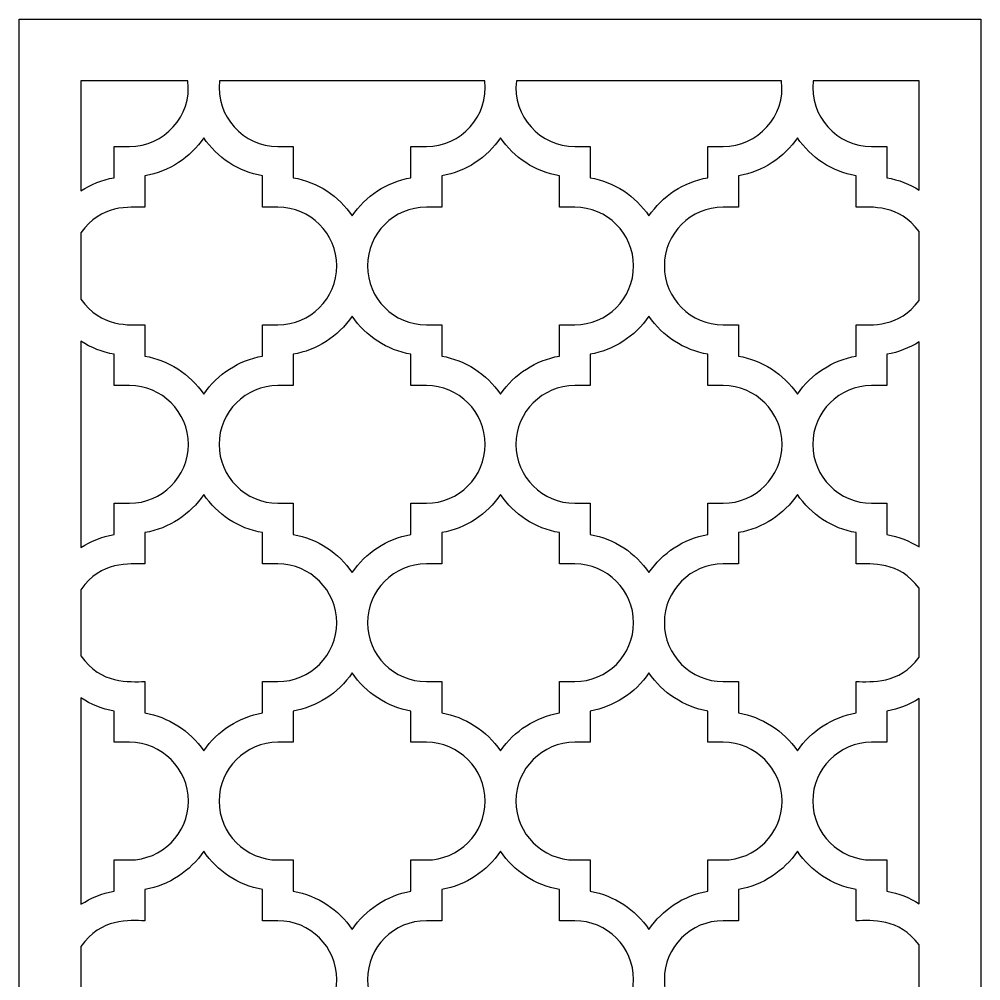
# Model space of a CAD drawing. Header units: millimetres. Extents: x -50 to 50, y -100 to 100.
# Drawn here: x -49.9 to 50.1, y 0.2 to 100.2 of the extents above; entities that cross this region are included whole.
import ezdxf

# ---------------------------------------------------------------- set-up
doc = ezdxf.new("R2010")
doc.units = ezdxf.units.MM
doc.header["$MEASUREMENT"] = 0
doc.layers.add('layer 1', color=7, linetype='Continuous')

msp = doc.modelspace()

# ---------------------------------------------------------------- linework, layer by layer
at = {"layer": 'layer 1', "color": 250}
for points, knots in [([(50.0818, 100.1536), (50.0818, 100.1536), (-49.9181, 100.1536), (-49.9181, 100.1536), (-49.9181, 100.1536), (-49.9181, 100.1536), (-49.9181, -99.8361), (-49.9181, -99.8361), (-49.9181, -99.8361), (-49.9181, -99.8361), (50.0818, -99.8361), (50.0818, -99.8361), (50.0818, -99.8361), (50.0818, -99.8361), (50.0818, 100.1536), (50.0818, 100.1536)], [0, 0, 0, 0, 0.2, 0.2, 0.2, 0.2, 0.4, 0.4, 0.4, 0.4, 0.6, 0.6, 0.6, 0.6, 1, 1, 1, 1]), ([(-43.504, 93.7496), (-43.504, 93.7496), (-32.3744, 93.7496), (-32.3744, 93.7496), (-32.3744, 93.7496), (-31.9472, 90.067), (-34.8415, 86.923), (-38.4497, 86.923), (-38.4497, 86.923), (-38.4497, 86.923), (-40.0492, 86.923), (-40.0492, 86.923), (-40.0492, 86.923), (-40.0492, 86.923), (-40.0492, 83.6697), (-40.0492, 83.6697), (-40.0492, 83.6697), (-41.3051, 83.4517), (-42.4739, 82.9793), (-43.504, 82.3105), (-43.504, 82.3105), (-43.504, 82.3105), (-43.504, 93.7496), (-43.504, 93.7496)], [0, 0, 0, 0, 0.1428571, 0.1428571, 0.1428571, 0.1428571, 0.2857143, 0.2857143, 0.2857143, 0.2857143, 0.4285714, 0.4285714, 0.4285714, 0.4285714, 0.5714286, 0.5714286, 0.5714286, 0.5714286, 0.7142857, 0.7142857, 0.7142857, 0.7142857, 1, 1, 1, 1]), ([(-1.5042, 93.7496), (-1.077, 90.067), (-3.9712, 86.923), (-7.5794, 86.923), (-7.5794, 86.923), (-7.5794, 86.923), (-9.1789, 86.923), (-9.1789, 86.923), (-9.1789, 86.923), (-9.1789, 86.923), (-9.1789, 83.6697), (-9.1789, 83.6697), (-9.1789, 83.6697), (-11.7172, 83.2288), (-13.9044, 81.7559), (-15.2957, 79.7017), (-15.2957, 79.7017), (-15.2957, 79.702), (-15.2957, 79.7024), (-15.2957, 79.7027), (-15.2957, 79.7027), (-15.2957, 79.7027), (-15.2961, 79.702), (-15.2962, 79.702), (-15.2962, 79.702), (-16.6882, 81.7559), (-18.8764, 83.2288), (-21.4154, 83.6697), (-21.4154, 83.6697), (-21.4154, 83.6697), (-21.4154, 86.923), (-21.4154, 86.923), (-21.4154, 86.923), (-21.4154, 86.923), (-23.0149, 86.923), (-23.0149, 86.923), (-23.0149, 86.923), (-26.6212, 86.923), (-29.5138, 90.0674), (-29.0868, 93.7496), (-29.0868, 93.7496), (-29.0868, 93.7496), (-1.5042, 93.7496), (-1.5042, 93.7496)], [0, 0, 0, 0, 0.0833333, 0.0833333, 0.0833333, 0.0833333, 0.1666667, 0.1666667, 0.1666667, 0.1666667, 0.25, 0.25, 0.25, 0.25, 0.3333333, 0.3333333, 0.3333333, 0.3333333, 0.4166667, 0.4166667, 0.4166667, 0.4166667, 0.5, 0.5, 0.5, 0.5, 0.5833333, 0.5833333, 0.5833333, 0.5833333, 0.6666667, 0.6666667, 0.6666667, 0.6666667, 0.75, 0.75, 0.75, 0.75, 0.8333333, 0.8333333, 0.8333333, 0.8333333, 1, 1, 1, 1]), ([(29.3659, 93.7496), (29.7931, 90.067), (26.899, 86.923), (23.2907, 86.923), (23.2907, 86.923), (23.2907, 86.923), (21.6913, 86.923), (21.6913, 86.923), (21.6913, 86.923), (21.6913, 86.923), (21.6913, 83.6697), (21.6913, 83.6697), (21.6913, 83.6697), (19.153, 83.2288), (16.9658, 81.7559), (15.5744, 79.7017), (15.5744, 79.7017), (15.5744, 79.702), (15.5744, 79.7024), (15.5744, 79.7027), (15.5744, 79.7027), (15.5744, 79.7027), (15.5741, 79.702), (15.5741, 79.702), (15.5741, 79.702), (14.182, 81.7559), (11.9937, 83.2288), (9.4548, 83.6697), (9.4548, 83.6697), (9.4548, 83.6697), (9.4548, 86.923), (9.4548, 86.923), (9.4548, 86.923), (9.4548, 86.923), (7.8553, 86.923), (7.8553, 86.923), (7.8553, 86.923), (4.2566, 86.923), (1.3568, 90.0578), (1.7833, 93.7496), (1.7833, 93.7496), (1.7833, 93.7496), (29.3659, 93.7496), (29.3659, 93.7496)], [0, 0, 0, 0, 0.0833333, 0.0833333, 0.0833333, 0.0833333, 0.1666667, 0.1666667, 0.1666667, 0.1666667, 0.25, 0.25, 0.25, 0.25, 0.3333333, 0.3333333, 0.3333333, 0.3333333, 0.4166667, 0.4166667, 0.4166667, 0.4166667, 0.5, 0.5, 0.5, 0.5, 0.5833333, 0.5833333, 0.5833333, 0.5833333, 0.6666667, 0.6666667, 0.6666667, 0.6666667, 0.75, 0.75, 0.75, 0.75, 0.8333333, 0.8333333, 0.8333333, 0.8333333, 1, 1, 1, 1]), ([(43.6679, 82.3768), (42.6642, 83.0083), (41.5364, 83.4595), (40.325, 83.6697), (40.325, 83.6697), (40.325, 83.6697), (40.325, 86.923), (40.325, 86.923), (40.325, 86.923), (40.325, 86.923), (38.7255, 86.923), (38.7255, 86.923), (38.7255, 86.923), (35.119, 86.923), (32.2266, 90.0674), (32.6535, 93.7496), (32.6535, 93.7496), (32.6535, 93.7496), (43.6679, 93.7496), (43.6679, 93.7496), (43.6679, 93.7496), (43.6679, 93.7496), (43.6679, 82.3768), (43.6679, 82.3768)], [0, 0, 0, 0, 0.1428571, 0.1428571, 0.1428571, 0.1428571, 0.2857143, 0.2857143, 0.2857143, 0.2857143, 0.4285714, 0.4285714, 0.4285714, 0.4285714, 0.5714286, 0.5714286, 0.5714286, 0.5714286, 0.7142857, 0.7142857, 0.7142857, 0.7142857, 1, 1, 1, 1]), ([(-43.504, 77.9307), (-41.4565, 80.9304), (-38.4139, 80.6083), (-36.8502, 80.6083), (-36.8502, 80.6083), (-36.8502, 80.6083), (-36.8502, 83.8616), (-36.8502, 83.8616), (-36.8502, 83.8616), (-34.312, 84.3026), (-32.1227, 85.7737), (-30.7309, 87.8272), (-30.7309, 87.8272), (-29.3394, 85.7737), (-27.1516, 84.3026), (-24.6143, 83.8616), (-24.6143, 83.8616), (-24.6143, 83.8616), (-24.6143, 80.6083), (-24.6143, 80.6083), (-24.6143, 80.6083), (-24.6143, 80.6083), (-23.0149, 80.6083), (-23.0149, 80.6083), (-23.0149, 80.6083), (-19.642, 80.6083), (-16.8954, 77.8662), (-16.8954, 74.4919), (-16.8954, 74.4919), (-16.8954, 74.4919), (-16.8952, 74.4919), (-16.8952, 74.4919), (-16.8952, 74.4919), (-16.8952, 71.1179), (-19.6403, 68.3726), (-23.0149, 68.3726), (-23.0149, 68.3726), (-23.0149, 68.3726), (-24.6143, 68.3726), (-24.6143, 68.3726), (-24.6143, 68.3726), (-24.6143, 68.3726), (-24.6143, 65.1189), (-24.6143, 65.1189), (-24.6143, 65.1189), (-27.0506, 64.6956), (-29.2917, 63.2799), (-30.7309, 61.1547), (-30.7309, 61.1547), (-32.1853, 63.3049), (-34.449, 64.7016), (-36.8502, 65.1189), (-36.8502, 65.1189), (-36.8502, 65.1189), (-36.8502, 68.3726), (-36.8502, 68.3726), (-36.8502, 68.3726), (-38.4532, 68.3726), (-41.4554, 68.0484), (-43.504, 71.0512), (-43.504, 71.0512), (-43.504, 71.0512), (-43.504, 77.9307), (-43.504, 77.9307)], [0, 0, 0, 0, 0.0588235, 0.0588235, 0.0588235, 0.0588235, 0.1176471, 0.1176471, 0.1176471, 0.1176471, 0.1764706, 0.1764706, 0.1764706, 0.1764706, 0.2352941, 0.2352941, 0.2352941, 0.2352941, 0.2941176, 0.2941176, 0.2941176, 0.2941176, 0.3529412, 0.3529412, 0.3529412, 0.3529412, 0.4117647, 0.4117647, 0.4117647, 0.4117647, 0.4705882, 0.4705882, 0.4705882, 0.4705882, 0.5294118, 0.5294118, 0.5294118, 0.5294118, 0.5882353, 0.5882353, 0.5882353, 0.5882353, 0.6470588, 0.6470588, 0.6470588, 0.6470588, 0.7058824, 0.7058824, 0.7058824, 0.7058824, 0.7647059, 0.7647059, 0.7647059, 0.7647059, 0.8235294, 0.8235294, 0.8235294, 0.8235294, 0.8823529, 0.8823529, 0.8823529, 0.8823529, 1, 1, 1, 1]), ([(0.1394, 87.8272), (1.5307, 85.7737), (3.7186, 84.3026), (6.2558, 83.8616), (6.2558, 83.8616), (6.2558, 83.8616), (6.2558, 80.6083), (6.2558, 80.6083), (6.2558, 80.6083), (6.2558, 80.6083), (7.8553, 80.6083), (7.8553, 80.6083), (7.8553, 80.6083), (11.2282, 80.6083), (13.9749, 77.8662), (13.9749, 74.4919), (13.9749, 74.4919), (13.9749, 74.4919), (13.9749, 74.4919), (13.9749, 74.4919), (13.9749, 74.4919), (13.9749, 71.1179), (11.23, 68.3726), (7.8553, 68.3726), (7.8553, 68.3726), (7.8553, 68.3726), (6.2558, 68.3726), (6.2558, 68.3726), (6.2558, 68.3726), (6.2558, 68.3726), (6.2558, 65.1189), (6.2558, 65.1189), (6.2558, 65.1189), (3.8195, 64.6956), (1.5787, 63.2799), (0.1394, 61.1547), (0.1394, 61.1547), (-1.3151, 63.3049), (-3.5789, 64.7016), (-5.9799, 65.1189), (-5.9799, 65.1189), (-5.9799, 65.1189), (-5.9799, 68.3726), (-5.9799, 68.3726), (-5.9799, 68.3726), (-5.9799, 68.3726), (-7.5794, 68.3726), (-7.5794, 68.3726), (-7.5794, 68.3726), (-10.952, 68.3726), (-13.6959, 71.1179), (-13.6959, 74.4919), (-13.6959, 74.4919), (-13.6959, 77.8644), (-10.952, 80.6083), (-7.5794, 80.6083), (-7.5794, 80.6083), (-7.5794, 80.6083), (-5.9799, 80.6083), (-5.9799, 80.6083), (-5.9799, 80.6083), (-5.9799, 80.6083), (-5.9799, 83.8616), (-5.9799, 83.8616), (-5.9799, 83.8616), (-3.4417, 84.3026), (-1.2527, 85.7737), (0.1394, 87.8272)], [0, 0, 0, 0, 0.0555556, 0.0555556, 0.0555556, 0.0555556, 0.1111111, 0.1111111, 0.1111111, 0.1111111, 0.1666667, 0.1666667, 0.1666667, 0.1666667, 0.2222222, 0.2222222, 0.2222222, 0.2222222, 0.2777778, 0.2777778, 0.2777778, 0.2777778, 0.3333333, 0.3333333, 0.3333333, 0.3333333, 0.3888889, 0.3888889, 0.3888889, 0.3888889, 0.4444444, 0.4444444, 0.4444444, 0.4444444, 0.5, 0.5, 0.5, 0.5, 0.5555556, 0.5555556, 0.5555556, 0.5555556, 0.6111111, 0.6111111, 0.6111111, 0.6111111, 0.6666667, 0.6666667, 0.6666667, 0.6666667, 0.7222222, 0.7222222, 0.7222222, 0.7222222, 0.7777778, 0.7777778, 0.7777778, 0.7777778, 0.8333333, 0.8333333, 0.8333333, 0.8333333, 0.8888889, 0.8888889, 0.8888889, 0.8888889, 1, 1, 1, 1]), ([(43.6679, 70.8978), (41.601, 68.0639), (38.7216, 68.3726), (37.126, 68.3726), (37.126, 68.3726), (37.126, 68.3726), (37.126, 65.1189), (37.126, 65.1189), (37.126, 65.1189), (34.6897, 64.6956), (32.4485, 63.2799), (31.0095, 61.1547), (31.0095, 61.1547), (29.555, 63.3049), (27.2912, 64.7016), (24.8902, 65.1189), (24.8902, 65.1189), (24.8902, 65.1189), (24.8902, 68.3726), (24.8902, 68.3726), (24.8902, 68.3726), (24.8902, 68.3726), (23.2907, 68.3726), (23.2907, 68.3726), (23.2907, 68.3726), (19.9178, 68.3726), (17.1743, 71.1179), (17.1743, 74.4919), (17.1743, 74.4919), (17.1743, 77.8644), (19.9178, 80.6083), (23.2907, 80.6083), (23.2907, 80.6083), (23.2907, 80.6083), (24.8902, 80.6083), (24.8902, 80.6083), (24.8902, 80.6083), (24.8902, 80.6083), (24.8902, 83.8616), (24.8902, 83.8616), (24.8902, 83.8616), (27.4281, 84.3026), (29.6175, 85.7737), (31.0095, 87.8272), (31.0095, 87.8272), (32.4009, 85.7737), (34.5888, 84.3026), (37.126, 83.8616), (37.126, 83.8616), (37.126, 83.8616), (37.126, 80.6083), (37.126, 80.6083), (37.126, 80.6083), (38.728, 80.6083), (41.5999, 80.9184), (43.6679, 78.0842), (43.6679, 78.0842), (43.6679, 78.0842), (43.6679, 70.8978), (43.6679, 70.8978)], [0, 0, 0, 0, 0.0625, 0.0625, 0.0625, 0.0625, 0.125, 0.125, 0.125, 0.125, 0.1875, 0.1875, 0.1875, 0.1875, 0.25, 0.25, 0.25, 0.25, 0.3125, 0.3125, 0.3125, 0.3125, 0.375, 0.375, 0.375, 0.375, 0.4375, 0.4375, 0.4375, 0.4375, 0.5, 0.5, 0.5, 0.5, 0.5625, 0.5625, 0.5625, 0.5625, 0.625, 0.625, 0.625, 0.625, 0.6875, 0.6875, 0.6875, 0.6875, 0.75, 0.75, 0.75, 0.75, 0.8125, 0.8125, 0.8125, 0.8125, 0.875, 0.875, 0.875, 0.875, 1, 1, 1, 1]), ([(-23.0149, 49.8218), (-26.3875, 49.8218), (-29.1309, 52.5671), (-29.131, 55.9414), (-29.131, 55.9414), (-29.131, 59.314), (-26.3875, 62.0575), (-23.0149, 62.0575), (-23.0149, 62.0575), (-23.0149, 62.0575), (-21.4154, 62.0575), (-21.4154, 62.0575), (-21.4154, 62.0575), (-21.4154, 62.0575), (-21.4154, 65.3112), (-21.4154, 65.3112), (-21.4154, 65.3112), (-19.0053, 65.7292), (-16.7611, 67.122), (-15.2961, 69.2764), (-15.2961, 69.2764), (-15.2958, 69.276), (-15.2958, 69.276), (-15.2958, 69.276), (-15.2958, 69.276), (-15.2958, 69.276), (-15.2957, 69.276), (-15.2957, 69.276), (-15.2957, 69.276), (-15.2957, 69.276), (-15.2957, 69.276), (-15.2955, 69.2764), (-15.2955, 69.2764), (-13.8726, 67.1809), (-11.6575, 65.7416), (-9.1789, 65.3112), (-9.1789, 65.3112), (-9.1789, 65.3112), (-9.1789, 62.0575), (-9.1789, 62.0575), (-9.1789, 62.0575), (-9.1789, 62.0575), (-7.5794, 62.0575), (-7.5794, 62.0575), (-7.5794, 62.0575), (-4.2051, 62.0575), (-1.4598, 59.314), (-1.4598, 55.9414), (-1.4598, 55.9414), (-1.4601, 52.5671), (-4.2051, 49.8218), (-7.5794, 49.8218), (-7.5794, 49.8218), (-7.5794, 49.8218), (-9.1789, 49.8218), (-9.1789, 49.8218), (-9.1789, 49.8218), (-9.1789, 49.8218), (-9.1789, 46.5684), (-9.1789, 46.5684), (-9.1789, 46.5684), (-11.7172, 46.1278), (-13.9044, 44.6546), (-15.2957, 42.6004), (-15.2957, 42.6004), (-15.2957, 42.6008), (-15.2957, 42.6011), (-15.2957, 42.6015), (-15.2957, 42.6015), (-15.2957, 42.6015), (-15.2962, 42.6008), (-15.2962, 42.6008), (-15.2962, 42.6008), (-16.6882, 44.6546), (-18.8764, 46.1278), (-21.4154, 46.5684), (-21.4154, 46.5684), (-21.4154, 46.5684), (-21.4154, 49.8218), (-21.4154, 49.8218), (-21.4154, 49.8218), (-21.4154, 49.8218), (-23.0149, 49.8218), (-23.0149, 49.8218)], [0, 0, 0, 0, 0.0454545, 0.0454545, 0.0454545, 0.0454545, 0.0909091, 0.0909091, 0.0909091, 0.0909091, 0.1363636, 0.1363636, 0.1363636, 0.1363636, 0.1818182, 0.1818182, 0.1818182, 0.1818182, 0.2272727, 0.2272727, 0.2272727, 0.2272727, 0.2727273, 0.2727273, 0.2727273, 0.2727273, 0.3181818, 0.3181818, 0.3181818, 0.3181818, 0.3636364, 0.3636364, 0.3636364, 0.3636364, 0.4090909, 0.4090909, 0.4090909, 0.4090909, 0.4545455, 0.4545455, 0.4545455, 0.4545455, 0.5, 0.5, 0.5, 0.5, 0.5454545, 0.5454545, 0.5454545, 0.5454545, 0.5909091, 0.5909091, 0.5909091, 0.5909091, 0.6363636, 0.6363636, 0.6363636, 0.6363636, 0.6818182, 0.6818182, 0.6818182, 0.6818182, 0.7272727, 0.7272727, 0.7272727, 0.7272727, 0.7727273, 0.7727273, 0.7727273, 0.7727273, 0.8181818, 0.8181818, 0.8181818, 0.8181818, 0.8636364, 0.8636364, 0.8636364, 0.8636364, 0.9090909, 0.9090909, 0.9090909, 0.9090909, 1, 1, 1, 1]), ([(23.2907, 62.0575), (26.6651, 62.0575), (29.4104, 59.314), (29.4104, 55.9414), (29.4104, 55.9414), (29.41, 52.5671), (26.6651, 49.8218), (23.2907, 49.8218), (23.2907, 49.8218), (23.2907, 49.8218), (21.6913, 49.8218), (21.6913, 49.8218), (21.6913, 49.8218), (21.6913, 49.8218), (21.6913, 46.5684), (21.6913, 46.5684), (21.6913, 46.5684), (19.153, 46.1278), (16.9658, 44.6546), (15.5744, 42.6004), (15.5744, 42.6004), (15.5744, 42.6008), (15.5744, 42.6011), (15.5744, 42.6015), (15.5744, 42.6015), (15.5744, 42.6015), (15.5741, 42.6008), (15.5741, 42.6008), (15.5741, 42.6008), (14.182, 44.6546), (11.9937, 46.1278), (9.4548, 46.5684), (9.4548, 46.5684), (9.4548, 46.5684), (9.4548, 49.8218), (9.4548, 49.8218), (9.4548, 49.8218), (9.4548, 49.8218), (7.8553, 49.8218), (7.8553, 49.8218), (7.8553, 49.8218), (4.4828, 49.8218), (1.7392, 52.5671), (1.7392, 55.9414), (1.7392, 55.9414), (1.7392, 59.314), (4.4828, 62.0575), (7.8553, 62.0575), (7.8553, 62.0575), (7.8553, 62.0575), (9.4548, 62.0575), (9.4548, 62.0575), (9.4548, 62.0575), (9.4548, 62.0575), (9.4548, 65.3112), (9.4548, 65.3112), (9.4548, 65.3112), (11.8646, 65.7292), (14.109, 67.122), (15.5741, 69.2764), (15.5741, 69.2764), (15.5744, 69.276), (15.5744, 69.276), (15.5744, 69.276), (15.5744, 69.276), (15.5744, 69.276), (15.5744, 69.276), (15.5744, 69.276), (15.5744, 69.276), (15.5744, 69.276), (15.5744, 69.276), (15.5748, 69.2764), (15.5748, 69.2764), (16.9975, 67.1809), (19.213, 65.7416), (21.6913, 65.3112), (21.6913, 65.3112), (21.6913, 65.3112), (21.6913, 62.0575), (21.6913, 62.0575), (21.6913, 62.0575), (21.6913, 62.0575), (23.2907, 62.0575), (23.2907, 62.0575)], [0, 0, 0, 0, 0.0454545, 0.0454545, 0.0454545, 0.0454545, 0.0909091, 0.0909091, 0.0909091, 0.0909091, 0.1363636, 0.1363636, 0.1363636, 0.1363636, 0.1818182, 0.1818182, 0.1818182, 0.1818182, 0.2272727, 0.2272727, 0.2272727, 0.2272727, 0.2727273, 0.2727273, 0.2727273, 0.2727273, 0.3181818, 0.3181818, 0.3181818, 0.3181818, 0.3636364, 0.3636364, 0.3636364, 0.3636364, 0.4090909, 0.4090909, 0.4090909, 0.4090909, 0.4545455, 0.4545455, 0.4545455, 0.4545455, 0.5, 0.5, 0.5, 0.5, 0.5454545, 0.5454545, 0.5454545, 0.5454545, 0.5909091, 0.5909091, 0.5909091, 0.5909091, 0.6363636, 0.6363636, 0.6363636, 0.6363636, 0.6818182, 0.6818182, 0.6818182, 0.6818182, 0.7272727, 0.7272727, 0.7272727, 0.7272727, 0.7727273, 0.7727273, 0.7727273, 0.7727273, 0.8181818, 0.8181818, 0.8181818, 0.8181818, 0.8636364, 0.8636364, 0.8636364, 0.8636364, 0.9090909, 0.9090909, 0.9090909, 0.9090909, 1, 1, 1, 1]), ([(-43.504, 66.6697), (-42.4622, 65.9938), (-41.2886, 65.5264), (-40.0492, 65.3112), (-40.0492, 65.3112), (-40.0492, 65.3112), (-40.0492, 62.0575), (-40.0492, 62.0575), (-40.0492, 62.0575), (-40.0492, 62.0575), (-38.4497, 62.0575), (-38.4497, 62.0575), (-38.4497, 62.0575), (-35.0752, 62.0575), (-32.33, 59.314), (-32.33, 55.9414), (-32.33, 55.9414), (-32.3301, 52.5671), (-35.0752, 49.8218), (-38.4497, 49.8218), (-38.4497, 49.8218), (-38.4497, 49.8218), (-40.0492, 49.8218), (-40.0492, 49.8218), (-40.0492, 49.8218), (-40.0492, 49.8218), (-40.0492, 46.5684), (-40.0492, 46.5684), (-40.0492, 46.5684), (-41.3051, 46.3504), (-42.4739, 45.8781), (-43.504, 45.2092), (-43.504, 45.2092), (-43.504, 45.2092), (-43.504, 66.6697), (-43.504, 66.6697)], [0, 0, 0, 0, 0.1, 0.1, 0.1, 0.1, 0.2, 0.2, 0.2, 0.2, 0.3, 0.3, 0.3, 0.3, 0.4, 0.4, 0.4, 0.4, 0.5, 0.5, 0.5, 0.5, 0.6, 0.6, 0.6, 0.6, 0.7, 0.7, 0.7, 0.7, 0.8, 0.8, 0.8, 0.8, 1, 1, 1, 1]), ([(43.6679, 45.2755), (42.6642, 45.907), (41.5364, 46.3582), (40.325, 46.5684), (40.325, 46.5684), (40.325, 46.5684), (40.325, 49.8218), (40.325, 49.8218), (40.325, 49.8218), (40.325, 49.8218), (38.7255, 49.8218), (38.7255, 49.8218), (38.7255, 49.8218), (35.3529, 49.8218), (32.6094, 52.5671), (32.6094, 55.9414), (32.6094, 55.9414), (32.6094, 59.314), (35.3529, 62.0575), (38.7255, 62.0575), (38.7255, 62.0575), (38.7255, 62.0575), (40.325, 62.0575), (40.325, 62.0575), (40.325, 62.0575), (40.325, 62.0575), (40.325, 65.3112), (40.325, 65.3112), (40.325, 65.3112), (41.5033, 65.5154), (42.6403, 65.9564), (43.6679, 66.602), (43.6679, 66.602), (43.6679, 66.602), (43.6679, 45.2755), (43.6679, 45.2755)], [0, 0, 0, 0, 0.1, 0.1, 0.1, 0.1, 0.2, 0.2, 0.2, 0.2, 0.3, 0.3, 0.3, 0.3, 0.4, 0.4, 0.4, 0.4, 0.5, 0.5, 0.5, 0.5, 0.6, 0.6, 0.6, 0.6, 0.7, 0.7, 0.7, 0.7, 0.8, 0.8, 0.8, 0.8, 1, 1, 1, 1]), ([(-43.504, 40.8295), (-41.4565, 43.8295), (-38.4139, 43.507), (-36.8502, 43.507), (-36.8502, 43.507), (-36.8502, 43.507), (-36.8502, 46.7604), (-36.8502, 46.7604), (-36.8502, 46.7604), (-34.312, 47.2013), (-32.1227, 48.6724), (-30.7309, 50.7259), (-30.7309, 50.7259), (-29.3394, 48.6724), (-27.1516, 47.2013), (-24.6143, 46.7604), (-24.6143, 46.7604), (-24.6143, 46.7604), (-24.6143, 43.507), (-24.6143, 43.507), (-24.6143, 43.507), (-24.6143, 43.507), (-23.0149, 43.507), (-23.0149, 43.507), (-23.0149, 43.507), (-19.642, 43.507), (-16.8954, 40.7652), (-16.8954, 37.3909), (-16.8954, 37.3909), (-16.8954, 37.3909), (-16.8952, 37.3909), (-16.8952, 37.3909), (-16.8952, 37.3909), (-16.8952, 34.0166), (-19.6403, 31.2713), (-23.0149, 31.2713), (-23.0149, 31.2713), (-23.0149, 31.2713), (-24.6143, 31.2713), (-24.6143, 31.2713), (-24.6143, 31.2713), (-24.6143, 31.2713), (-24.6143, 28.018), (-24.6143, 28.018), (-24.6143, 28.018), (-27.0506, 27.5943), (-29.2917, 26.1786), (-30.7309, 24.0535), (-30.7309, 24.0535), (-32.1853, 26.204), (-34.449, 27.6003), (-36.8502, 28.018), (-36.8502, 28.018), (-36.8502, 28.018), (-36.8502, 31.2713), (-36.8502, 31.2713), (-36.8502, 31.2713), (-38.4532, 31.2713), (-41.4554, 30.9471), (-43.504, 33.9499), (-43.504, 33.9499), (-43.504, 33.9499), (-43.504, 40.8295), (-43.504, 40.8295)], [0, 0, 0, 0, 0.0588235, 0.0588235, 0.0588235, 0.0588235, 0.1176471, 0.1176471, 0.1176471, 0.1176471, 0.1764706, 0.1764706, 0.1764706, 0.1764706, 0.2352941, 0.2352941, 0.2352941, 0.2352941, 0.2941176, 0.2941176, 0.2941176, 0.2941176, 0.3529412, 0.3529412, 0.3529412, 0.3529412, 0.4117647, 0.4117647, 0.4117647, 0.4117647, 0.4705882, 0.4705882, 0.4705882, 0.4705882, 0.5294118, 0.5294118, 0.5294118, 0.5294118, 0.5882353, 0.5882353, 0.5882353, 0.5882353, 0.6470588, 0.6470588, 0.6470588, 0.6470588, 0.7058824, 0.7058824, 0.7058824, 0.7058824, 0.7647059, 0.7647059, 0.7647059, 0.7647059, 0.8235294, 0.8235294, 0.8235294, 0.8235294, 0.8823529, 0.8823529, 0.8823529, 0.8823529, 1, 1, 1, 1]), ([(7.8553, 43.507), (11.2282, 43.507), (13.9749, 40.7652), (13.9749, 37.3909), (13.9749, 37.3909), (13.9749, 37.3909), (13.9749, 37.3909), (13.9749, 37.3909), (13.9749, 37.3909), (13.9749, 34.0166), (11.23, 31.2713), (7.8553, 31.2713), (7.8553, 31.2713), (7.8553, 31.2713), (6.2558, 31.2713), (6.2558, 31.2713), (6.2558, 31.2713), (6.2558, 31.2713), (6.2558, 28.018), (6.2558, 28.018), (6.2558, 28.018), (3.8195, 27.5943), (1.5787, 26.1786), (0.1394, 24.0535), (0.1394, 24.0535), (-1.3151, 26.204), (-3.5789, 27.6003), (-5.9799, 28.018), (-5.9799, 28.018), (-5.9799, 28.018), (-5.9799, 31.2713), (-5.9799, 31.2713), (-5.9799, 31.2713), (-5.9799, 31.2713), (-7.5794, 31.2713), (-7.5794, 31.2713), (-7.5794, 31.2713), (-10.952, 31.2713), (-13.6959, 34.0166), (-13.6959, 37.3909), (-13.6959, 37.3909), (-13.6959, 40.7635), (-10.952, 43.507), (-7.5794, 43.507), (-7.5794, 43.507), (-7.5794, 43.507), (-5.9799, 43.507), (-5.9799, 43.507), (-5.9799, 43.507), (-5.9799, 43.507), (-5.9799, 46.7604), (-5.9799, 46.7604), (-5.9799, 46.7604), (-3.4417, 47.2013), (-1.2527, 48.6724), (0.1394, 50.7259), (0.1394, 50.7259), (1.5307, 48.6724), (3.7186, 47.2013), (6.2558, 46.7604), (6.2558, 46.7604), (6.2558, 46.7604), (6.2558, 43.507), (6.2558, 43.507), (6.2558, 43.507), (6.2558, 43.507), (7.8553, 43.507), (7.8553, 43.507)], [0, 0, 0, 0, 0.0555556, 0.0555556, 0.0555556, 0.0555556, 0.1111111, 0.1111111, 0.1111111, 0.1111111, 0.1666667, 0.1666667, 0.1666667, 0.1666667, 0.2222222, 0.2222222, 0.2222222, 0.2222222, 0.2777778, 0.2777778, 0.2777778, 0.2777778, 0.3333333, 0.3333333, 0.3333333, 0.3333333, 0.3888889, 0.3888889, 0.3888889, 0.3888889, 0.4444444, 0.4444444, 0.4444444, 0.4444444, 0.5, 0.5, 0.5, 0.5, 0.5555556, 0.5555556, 0.5555556, 0.5555556, 0.6111111, 0.6111111, 0.6111111, 0.6111111, 0.6666667, 0.6666667, 0.6666667, 0.6666667, 0.7222222, 0.7222222, 0.7222222, 0.7222222, 0.7777778, 0.7777778, 0.7777778, 0.7777778, 0.8333333, 0.8333333, 0.8333333, 0.8333333, 0.8888889, 0.8888889, 0.8888889, 0.8888889, 1, 1, 1, 1]), ([(43.6679, 33.7965), (41.601, 30.963), (38.7216, 31.2713), (37.126, 31.2713), (37.126, 31.2713), (37.126, 31.2713), (37.126, 28.018), (37.126, 28.018), (37.126, 28.018), (34.6897, 27.5943), (32.4485, 26.1786), (31.0095, 24.0535), (31.0095, 24.0535), (29.555, 26.204), (27.2912, 27.6003), (24.8902, 28.018), (24.8902, 28.018), (24.8902, 28.018), (24.8902, 31.2713), (24.8902, 31.2713), (24.8902, 31.2713), (24.8902, 31.2713), (23.2907, 31.2713), (23.2907, 31.2713), (23.2907, 31.2713), (19.9178, 31.2713), (17.1743, 34.0166), (17.1743, 37.3909), (17.1743, 37.3909), (17.1743, 40.7635), (19.9178, 43.507), (23.2907, 43.507), (23.2907, 43.507), (23.2907, 43.507), (24.8902, 43.507), (24.8902, 43.507), (24.8902, 43.507), (24.8902, 43.507), (24.8902, 46.7604), (24.8902, 46.7604), (24.8902, 46.7604), (27.4281, 47.2013), (29.6175, 48.6724), (31.0095, 50.7259), (31.0095, 50.7259), (32.4009, 48.6724), (34.5888, 47.2013), (37.126, 46.7604), (37.126, 46.7604), (37.126, 46.7604), (37.126, 43.507), (37.126, 43.507), (37.126, 43.507), (38.728, 43.507), (41.5996, 43.8171), (43.6679, 40.9829), (43.6679, 40.9829), (43.6679, 40.9829), (43.6679, 33.7965), (43.6679, 33.7965)], [0, 0, 0, 0, 0.0625, 0.0625, 0.0625, 0.0625, 0.125, 0.125, 0.125, 0.125, 0.1875, 0.1875, 0.1875, 0.1875, 0.25, 0.25, 0.25, 0.25, 0.3125, 0.3125, 0.3125, 0.3125, 0.375, 0.375, 0.375, 0.375, 0.4375, 0.4375, 0.4375, 0.4375, 0.5, 0.5, 0.5, 0.5, 0.5625, 0.5625, 0.5625, 0.5625, 0.625, 0.625, 0.625, 0.625, 0.6875, 0.6875, 0.6875, 0.6875, 0.75, 0.75, 0.75, 0.75, 0.8125, 0.8125, 0.8125, 0.8125, 0.875, 0.875, 0.875, 0.875, 1, 1, 1, 1]), ([(-23.0149, 12.7208), (-26.3875, 12.7208), (-29.1309, 15.4658), (-29.131, 18.8401), (-29.131, 18.8401), (-29.131, 22.2127), (-26.3875, 24.9566), (-23.0149, 24.9566), (-23.0149, 24.9566), (-23.0149, 24.9566), (-21.4154, 24.9566), (-21.4154, 24.9566), (-21.4154, 24.9566), (-21.4154, 24.9566), (-21.4154, 28.2099), (-21.4154, 28.2099), (-21.4154, 28.2099), (-19.0053, 28.6279), (-16.7611, 30.0207), (-15.2961, 32.1751), (-15.2961, 32.1751), (-15.2961, 32.1751), (-15.2958, 32.1751), (-15.2958, 32.1751), (-15.2958, 32.1751), (-15.2957, 32.1751), (-15.2957, 32.1751), (-15.2957, 32.1751), (-15.2957, 32.1751), (-13.8726, 30.0796), (-11.6575, 28.6403), (-9.1789, 28.2099), (-9.1789, 28.2099), (-9.1789, 28.2099), (-9.1789, 24.9566), (-9.1789, 24.9566), (-9.1789, 24.9566), (-9.1789, 24.9566), (-7.5794, 24.9566), (-7.5794, 24.9566), (-7.5794, 24.9566), (-4.2051, 24.9566), (-1.4598, 22.2127), (-1.4598, 18.8401), (-1.4598, 18.8401), (-1.4601, 15.4658), (-4.2051, 12.7208), (-7.5794, 12.7208), (-7.5794, 12.7208), (-7.5794, 12.7208), (-9.1789, 12.7208), (-9.1789, 12.7208), (-9.1789, 12.7208), (-9.1789, 12.7208), (-9.1789, 9.4675), (-9.1789, 9.4675), (-9.1789, 9.4675), (-11.7172, 9.0265), (-13.9044, 7.5533), (-15.2957, 5.4991), (-15.2957, 5.4991), (-15.2957, 5.4995), (-15.2957, 5.4998), (-15.2957, 5.5002), (-15.2957, 5.5002), (-15.2957, 5.5002), (-15.2961, 5.4998), (-15.2961, 5.4998), (-15.2961, 5.4998), (-16.6882, 7.5537), (-18.8764, 9.0265), (-21.4154, 9.4675), (-21.4154, 9.4675), (-21.4154, 9.4675), (-21.4154, 12.7208), (-21.4154, 12.7208), (-21.4154, 12.7208), (-21.4154, 12.7208), (-23.0149, 12.7208), (-23.0149, 12.7208)], [0, 0, 0, 0, 0.047619, 0.047619, 0.047619, 0.047619, 0.0952381, 0.0952381, 0.0952381, 0.0952381, 0.1428571, 0.1428571, 0.1428571, 0.1428571, 0.1904762, 0.1904762, 0.1904762, 0.1904762, 0.2380952, 0.2380952, 0.2380952, 0.2380952, 0.2857143, 0.2857143, 0.2857143, 0.2857143, 0.3333333, 0.3333333, 0.3333333, 0.3333333, 0.3809524, 0.3809524, 0.3809524, 0.3809524, 0.4285714, 0.4285714, 0.4285714, 0.4285714, 0.4761905, 0.4761905, 0.4761905, 0.4761905, 0.5238095, 0.5238095, 0.5238095, 0.5238095, 0.5714286, 0.5714286, 0.5714286, 0.5714286, 0.6190476, 0.6190476, 0.6190476, 0.6190476, 0.6666667, 0.6666667, 0.6666667, 0.6666667, 0.7142857, 0.7142857, 0.7142857, 0.7142857, 0.7619048, 0.7619048, 0.7619048, 0.7619048, 0.8095238, 0.8095238, 0.8095238, 0.8095238, 0.8571429, 0.8571429, 0.8571429, 0.8571429, 0.9047619, 0.9047619, 0.9047619, 0.9047619, 1, 1, 1, 1]), ([(23.2907, 24.9566), (26.6651, 24.9566), (29.4104, 22.2127), (29.4104, 18.8401), (29.4104, 18.8401), (29.41, 15.4658), (26.6651, 12.7208), (23.2907, 12.7208), (23.2907, 12.7208), (23.2907, 12.7208), (21.6913, 12.7208), (21.6913, 12.7208), (21.6913, 12.7208), (21.6913, 12.7208), (21.6913, 9.4675), (21.6913, 9.4675), (21.6913, 9.4675), (19.153, 9.0265), (16.9658, 7.5533), (15.5744, 5.4991), (15.5744, 5.4991), (15.5744, 5.4995), (15.5744, 5.4998), (15.5744, 5.5002), (15.5744, 5.5002), (15.5744, 5.5002), (15.5741, 5.4998), (15.5741, 5.4995), (15.5741, 5.4995), (14.182, 7.5537), (11.9937, 9.0265), (9.4548, 9.4675), (9.4548, 9.4675), (9.4548, 9.4675), (9.4548, 12.7208), (9.4548, 12.7208), (9.4548, 12.7208), (9.4548, 12.7208), (7.8553, 12.7208), (7.8553, 12.7208), (7.8553, 12.7208), (4.4828, 12.7208), (1.7392, 15.4658), (1.7392, 18.8401), (1.7392, 18.8401), (1.7392, 22.2127), (4.4828, 24.9566), (7.8553, 24.9566), (7.8553, 24.9566), (7.8553, 24.9566), (9.4548, 24.9566), (9.4548, 24.9566), (9.4548, 24.9566), (9.4548, 24.9566), (9.4548, 28.2099), (9.4548, 28.2099), (9.4548, 28.2099), (11.8646, 28.6279), (14.109, 30.0207), (15.5741, 32.1751), (15.5741, 32.1751), (15.5741, 32.1751), (15.5744, 32.1748), (15.5744, 32.1748), (15.5744, 32.1748), (15.5744, 32.1751), (15.5744, 32.1751), (15.5744, 32.1751), (15.5744, 32.1751), (16.9975, 30.0796), (19.213, 28.6403), (21.6913, 28.2099), (21.6913, 28.2099), (21.6913, 28.2099), (21.6913, 24.9566), (21.6913, 24.9566), (21.6913, 24.9566), (21.6913, 24.9566), (23.2907, 24.9566), (23.2907, 24.9566)], [0, 0, 0, 0, 0.047619, 0.047619, 0.047619, 0.047619, 0.0952381, 0.0952381, 0.0952381, 0.0952381, 0.1428571, 0.1428571, 0.1428571, 0.1428571, 0.1904762, 0.1904762, 0.1904762, 0.1904762, 0.2380952, 0.2380952, 0.2380952, 0.2380952, 0.2857143, 0.2857143, 0.2857143, 0.2857143, 0.3333333, 0.3333333, 0.3333333, 0.3333333, 0.3809524, 0.3809524, 0.3809524, 0.3809524, 0.4285714, 0.4285714, 0.4285714, 0.4285714, 0.4761905, 0.4761905, 0.4761905, 0.4761905, 0.5238095, 0.5238095, 0.5238095, 0.5238095, 0.5714286, 0.5714286, 0.5714286, 0.5714286, 0.6190476, 0.6190476, 0.6190476, 0.6190476, 0.6666667, 0.6666667, 0.6666667, 0.6666667, 0.7142857, 0.7142857, 0.7142857, 0.7142857, 0.7619048, 0.7619048, 0.7619048, 0.7619048, 0.8095238, 0.8095238, 0.8095238, 0.8095238, 0.8571429, 0.8571429, 0.8571429, 0.8571429, 0.9047619, 0.9047619, 0.9047619, 0.9047619, 1, 1, 1, 1]), ([(-43.504, 29.5684), (-42.4622, 28.8925), (-41.2886, 28.4251), (-40.0492, 28.2099), (-40.0492, 28.2099), (-40.0492, 28.2099), (-40.0492, 24.9566), (-40.0492, 24.9566), (-40.0492, 24.9566), (-40.0492, 24.9566), (-38.4497, 24.9566), (-38.4497, 24.9566), (-38.4497, 24.9566), (-35.0752, 24.9566), (-32.33, 22.2127), (-32.33, 18.8401), (-32.33, 18.8401), (-32.3301, 15.4658), (-35.0752, 12.7208), (-38.4497, 12.7208), (-38.4497, 12.7208), (-38.4497, 12.7208), (-40.0492, 12.7208), (-40.0492, 12.7208), (-40.0492, 12.7208), (-40.0492, 12.7208), (-40.0492, 9.4675), (-40.0492, 9.4675), (-40.0492, 9.4675), (-41.3051, 9.2491), (-42.4739, 8.7768), (-43.504, 8.1079), (-43.504, 8.1079), (-43.504, 8.1079), (-43.504, 29.5684), (-43.504, 29.5684)], [0, 0, 0, 0, 0.1, 0.1, 0.1, 0.1, 0.2, 0.2, 0.2, 0.2, 0.3, 0.3, 0.3, 0.3, 0.4, 0.4, 0.4, 0.4, 0.5, 0.5, 0.5, 0.5, 0.6, 0.6, 0.6, 0.6, 0.7, 0.7, 0.7, 0.7, 0.8, 0.8, 0.8, 0.8, 1, 1, 1, 1]), ([(43.6679, 8.1742), (42.6642, 8.8057), (41.5364, 9.2569), (40.325, 9.4675), (40.325, 9.4675), (40.325, 9.4675), (40.325, 12.7208), (40.325, 12.7208), (40.325, 12.7208), (40.325, 12.7208), (38.7255, 12.7208), (38.7255, 12.7208), (38.7255, 12.7208), (35.3529, 12.7208), (32.6094, 15.4658), (32.6094, 18.8401), (32.6094, 18.8401), (32.6094, 22.2127), (35.3529, 24.9566), (38.7255, 24.9566), (38.7255, 24.9566), (38.7255, 24.9566), (40.325, 24.9566), (40.325, 24.9566), (40.325, 24.9566), (40.325, 24.9566), (40.325, 28.2099), (40.325, 28.2099), (40.325, 28.2099), (41.5033, 28.4141), (42.6403, 28.8551), (43.6679, 29.5007), (43.6679, 29.5007), (43.6679, 29.5007), (43.6679, 8.1742), (43.6679, 8.1742)], [0, 0, 0, 0, 0.1, 0.1, 0.1, 0.1, 0.2, 0.2, 0.2, 0.2, 0.3, 0.3, 0.3, 0.3, 0.4, 0.4, 0.4, 0.4, 0.5, 0.5, 0.5, 0.5, 0.6, 0.6, 0.6, 0.6, 0.7, 0.7, 0.7, 0.7, 0.8, 0.8, 0.8, 0.8, 1, 1, 1, 1]), ([(-43.504, 3.7282), (-41.4565, 6.7282), (-38.4139, 6.4058), (-36.8502, 6.4058), (-36.8502, 6.4058), (-36.8502, 6.4058), (-36.8502, 9.6591), (-36.8502, 9.6591), (-36.8502, 9.6591), (-34.312, 10.1), (-32.1227, 11.5711), (-30.7309, 13.6246), (-30.7309, 13.6246), (-29.3394, 11.5711), (-27.1516, 10.1004), (-24.6143, 9.6591), (-24.6143, 9.6591), (-24.6143, 9.6591), (-24.6143, 6.4058), (-24.6143, 6.4058), (-24.6143, 6.4058), (-24.6143, 6.4058), (-23.0149, 6.4058), (-23.0149, 6.4058), (-23.0149, 6.4058), (-19.642, 6.4058), (-16.8954, 3.664), (-16.8954, 0.2896), (-16.8954, 0.2896), (-16.8954, 0.2896), (-16.8952, 0.2896), (-16.8952, 0.2896), (-16.8952, 0.2896), (-16.8952, -3.0847), (-19.6403, -5.83), (-23.0149, -5.83), (-23.0149, -5.83), (-23.0149, -5.83), (-24.6143, -5.83), (-24.6143, -5.83), (-24.6143, -5.83), (-24.6143, -5.83), (-24.6143, -9.0833), (-24.6143, -9.0833), (-24.6143, -9.0833), (-27.0506, -9.507), (-29.2917, -10.9223), (-30.7309, -13.0478), (-30.7309, -13.0478), (-32.1853, -10.8973), (-34.449, -9.501), (-36.8502, -9.0833), (-36.8502, -9.0833), (-36.8502, -9.0833), (-36.8502, -5.83), (-36.8502, -5.83), (-36.8502, -5.83), (-38.4532, -5.83), (-41.4554, -6.1542), (-43.504, -3.151), (-43.504, -3.151), (-43.504, -3.151), (-43.504, 3.7282), (-43.504, 3.7282)], [0, 0, 0, 0, 0.0588235, 0.0588235, 0.0588235, 0.0588235, 0.1176471, 0.1176471, 0.1176471, 0.1176471, 0.1764706, 0.1764706, 0.1764706, 0.1764706, 0.2352941, 0.2352941, 0.2352941, 0.2352941, 0.2941176, 0.2941176, 0.2941176, 0.2941176, 0.3529412, 0.3529412, 0.3529412, 0.3529412, 0.4117647, 0.4117647, 0.4117647, 0.4117647, 0.4705882, 0.4705882, 0.4705882, 0.4705882, 0.5294118, 0.5294118, 0.5294118, 0.5294118, 0.5882353, 0.5882353, 0.5882353, 0.5882353, 0.6470588, 0.6470588, 0.6470588, 0.6470588, 0.7058824, 0.7058824, 0.7058824, 0.7058824, 0.7647059, 0.7647059, 0.7647059, 0.7647059, 0.8235294, 0.8235294, 0.8235294, 0.8235294, 0.8823529, 0.8823529, 0.8823529, 0.8823529, 1, 1, 1, 1]), ([(7.8553, 6.4058), (11.2282, 6.4058), (13.9749, 3.664), (13.9749, 0.2896), (13.9749, 0.2896), (13.9749, 0.2896), (13.9749, 0.2896), (13.9749, 0.2896), (13.9749, 0.2896), (13.9749, -3.0847), (11.23, -5.83), (7.8553, -5.83), (7.8553, -5.83), (7.8553, -5.83), (6.2558, -5.83), (6.2558, -5.83), (6.2558, -5.83), (6.2558, -5.83), (6.2558, -9.0833), (6.2558, -9.0833), (6.2558, -9.0833), (3.8195, -9.507), (1.5787, -10.9223), (0.1394, -13.0478), (0.1394, -13.0478), (-1.3151, -10.8973), (-3.5789, -9.501), (-5.9799, -9.0833), (-5.9799, -9.0833), (-5.9799, -9.0833), (-5.9799, -5.83), (-5.9799, -5.83), (-5.9799, -5.83), (-5.9799, -5.83), (-7.5794, -5.83), (-7.5794, -5.83), (-7.5794, -5.83), (-10.952, -5.83), (-13.6959, -3.0847), (-13.6959, 0.2896), (-13.6959, 0.2896), (-13.6959, 3.6622), (-10.952, 6.4058), (-7.5794, 6.4058), (-7.5794, 6.4058), (-7.5794, 6.4058), (-5.9799, 6.4058), (-5.9799, 6.4058), (-5.9799, 6.4058), (-5.9799, 6.4058), (-5.9799, 9.6591), (-5.9799, 9.6591), (-5.9799, 9.6591), (-3.4417, 10.1), (-1.2527, 11.5711), (0.1394, 13.6246), (0.1394, 13.6246), (1.5307, 11.5711), (3.7186, 10.1004), (6.2558, 9.6591), (6.2558, 9.6591), (6.2558, 9.6591), (6.2558, 6.4058), (6.2558, 6.4058), (6.2558, 6.4058), (6.2558, 6.4058), (7.8553, 6.4058), (7.8553, 6.4058)], [0, 0, 0, 0, 0.0555556, 0.0555556, 0.0555556, 0.0555556, 0.1111111, 0.1111111, 0.1111111, 0.1111111, 0.1666667, 0.1666667, 0.1666667, 0.1666667, 0.2222222, 0.2222222, 0.2222222, 0.2222222, 0.2777778, 0.2777778, 0.2777778, 0.2777778, 0.3333333, 0.3333333, 0.3333333, 0.3333333, 0.3888889, 0.3888889, 0.3888889, 0.3888889, 0.4444444, 0.4444444, 0.4444444, 0.4444444, 0.5, 0.5, 0.5, 0.5, 0.5555556, 0.5555556, 0.5555556, 0.5555556, 0.6111111, 0.6111111, 0.6111111, 0.6111111, 0.6666667, 0.6666667, 0.6666667, 0.6666667, 0.7222222, 0.7222222, 0.7222222, 0.7222222, 0.7777778, 0.7777778, 0.7777778, 0.7777778, 0.8333333, 0.8333333, 0.8333333, 0.8333333, 0.8888889, 0.8888889, 0.8888889, 0.8888889, 1, 1, 1, 1]), ([(43.6679, -3.3045), (41.601, -6.1387), (38.7216, -5.83), (37.126, -5.83), (37.126, -5.83), (37.126, -5.83), (37.126, -9.0833), (37.126, -9.0833), (37.126, -9.0833), (34.6897, -9.507), (32.4485, -10.9223), (31.0095, -13.0478), (31.0095, -13.0478), (29.555, -10.8973), (27.2912, -9.501), (24.8902, -9.0833), (24.8902, -9.0833), (24.8902, -9.0833), (24.8902, -5.83), (24.8902, -5.83), (24.8902, -5.83), (24.8902, -5.83), (23.2907, -5.83), (23.2907, -5.83), (23.2907, -5.83), (19.9178, -5.83), (17.1743, -3.0847), (17.1743, 0.2896), (17.1743, 0.2896), (17.1743, 3.6622), (19.9178, 6.4058), (23.2907, 6.4058), (23.2907, 6.4058), (23.2907, 6.4058), (24.8902, 6.4058), (24.8902, 6.4058), (24.8902, 6.4058), (24.8902, 6.4058), (24.8902, 9.6591), (24.8902, 9.6591), (24.8902, 9.6591), (27.4281, 10.1), (29.6175, 11.5711), (31.0095, 13.6246), (31.0095, 13.6246), (32.4009, 11.5711), (34.5888, 10.1004), (37.126, 9.6591), (37.126, 9.6591), (37.126, 9.6591), (37.126, 6.4058), (37.126, 6.4058), (37.126, 6.4058), (38.728, 6.4058), (41.5996, 6.7158), (43.6679, 3.882), (43.6679, 3.882), (43.6679, 3.882), (43.6679, -3.3045), (43.6679, -3.3045)], [0, 0, 0, 0, 0.0625, 0.0625, 0.0625, 0.0625, 0.125, 0.125, 0.125, 0.125, 0.1875, 0.1875, 0.1875, 0.1875, 0.25, 0.25, 0.25, 0.25, 0.3125, 0.3125, 0.3125, 0.3125, 0.375, 0.375, 0.375, 0.375, 0.4375, 0.4375, 0.4375, 0.4375, 0.5, 0.5, 0.5, 0.5, 0.5625, 0.5625, 0.5625, 0.5625, 0.625, 0.625, 0.625, 0.625, 0.6875, 0.6875, 0.6875, 0.6875, 0.75, 0.75, 0.75, 0.75, 0.8125, 0.8125, 0.8125, 0.8125, 0.875, 0.875, 0.875, 0.875, 1, 1, 1, 1])]:
    msp.add_open_spline(points, degree=3, knots=knots, dxfattribs=at)

doc.saveas('drawing.dxf')
